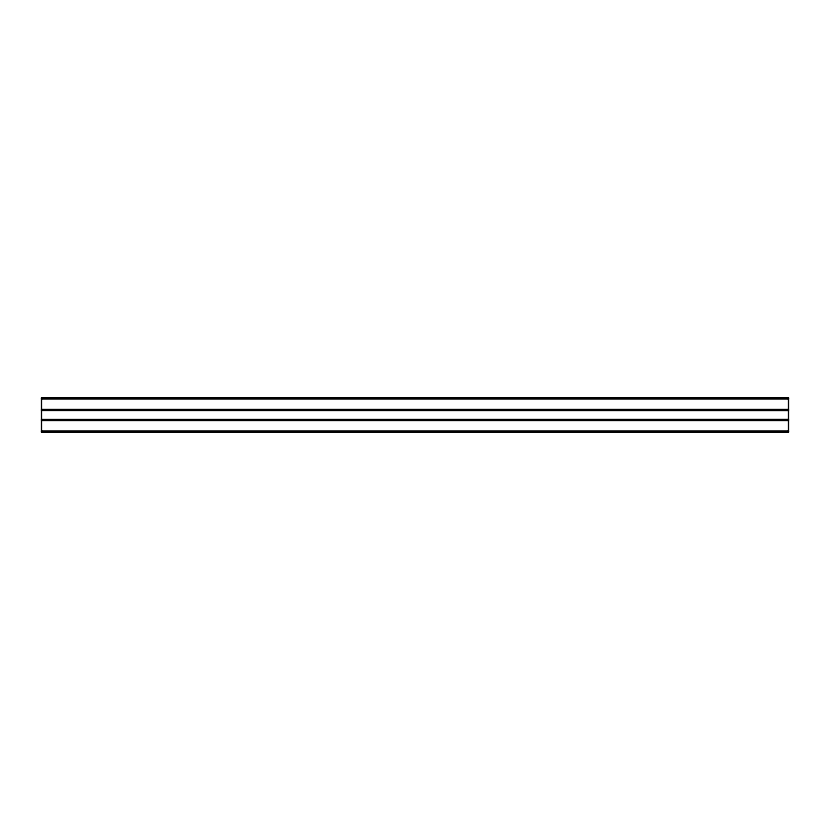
<?xml version="1.0" encoding="UTF-8"?>
<svg xmlns="http://www.w3.org/2000/svg" width="830" height="830" viewBox="0 0 830 830"><rect width="100%" height="100%" fill="white"/><g stroke="black" fill="none" stroke-linecap="round" stroke-linejoin="round"><path stroke-width="1.25" d="M41.5 398.037L788.5 398.037M41.5 398.265L788.5 398.265M41.5 398.566L788.5 398.566M41.5 398.929L788.5 398.929M41.5 409.449L788.5 409.449M41.5 409.802L788.5 409.802M41.5 410.103L788.5 410.103M41.5 410.342L788.5 410.342M41.5 410.487L788.5 410.539M41.5 419.482L788.5 419.43M41.5 419.627L788.5 419.627M41.5 419.866L788.5 419.866M41.5 420.167L788.5 420.167M41.5 420.52L788.5 420.52M41.5 431.05L788.5 431.05M41.5 431.403L788.5 431.403M41.5 431.714L788.5 431.714M41.5 431.942L788.5 431.942M788.5 397.912L41.5 397.881L41.5 432.16L788.5 432.119L788.5 397.84"/></g></svg>
